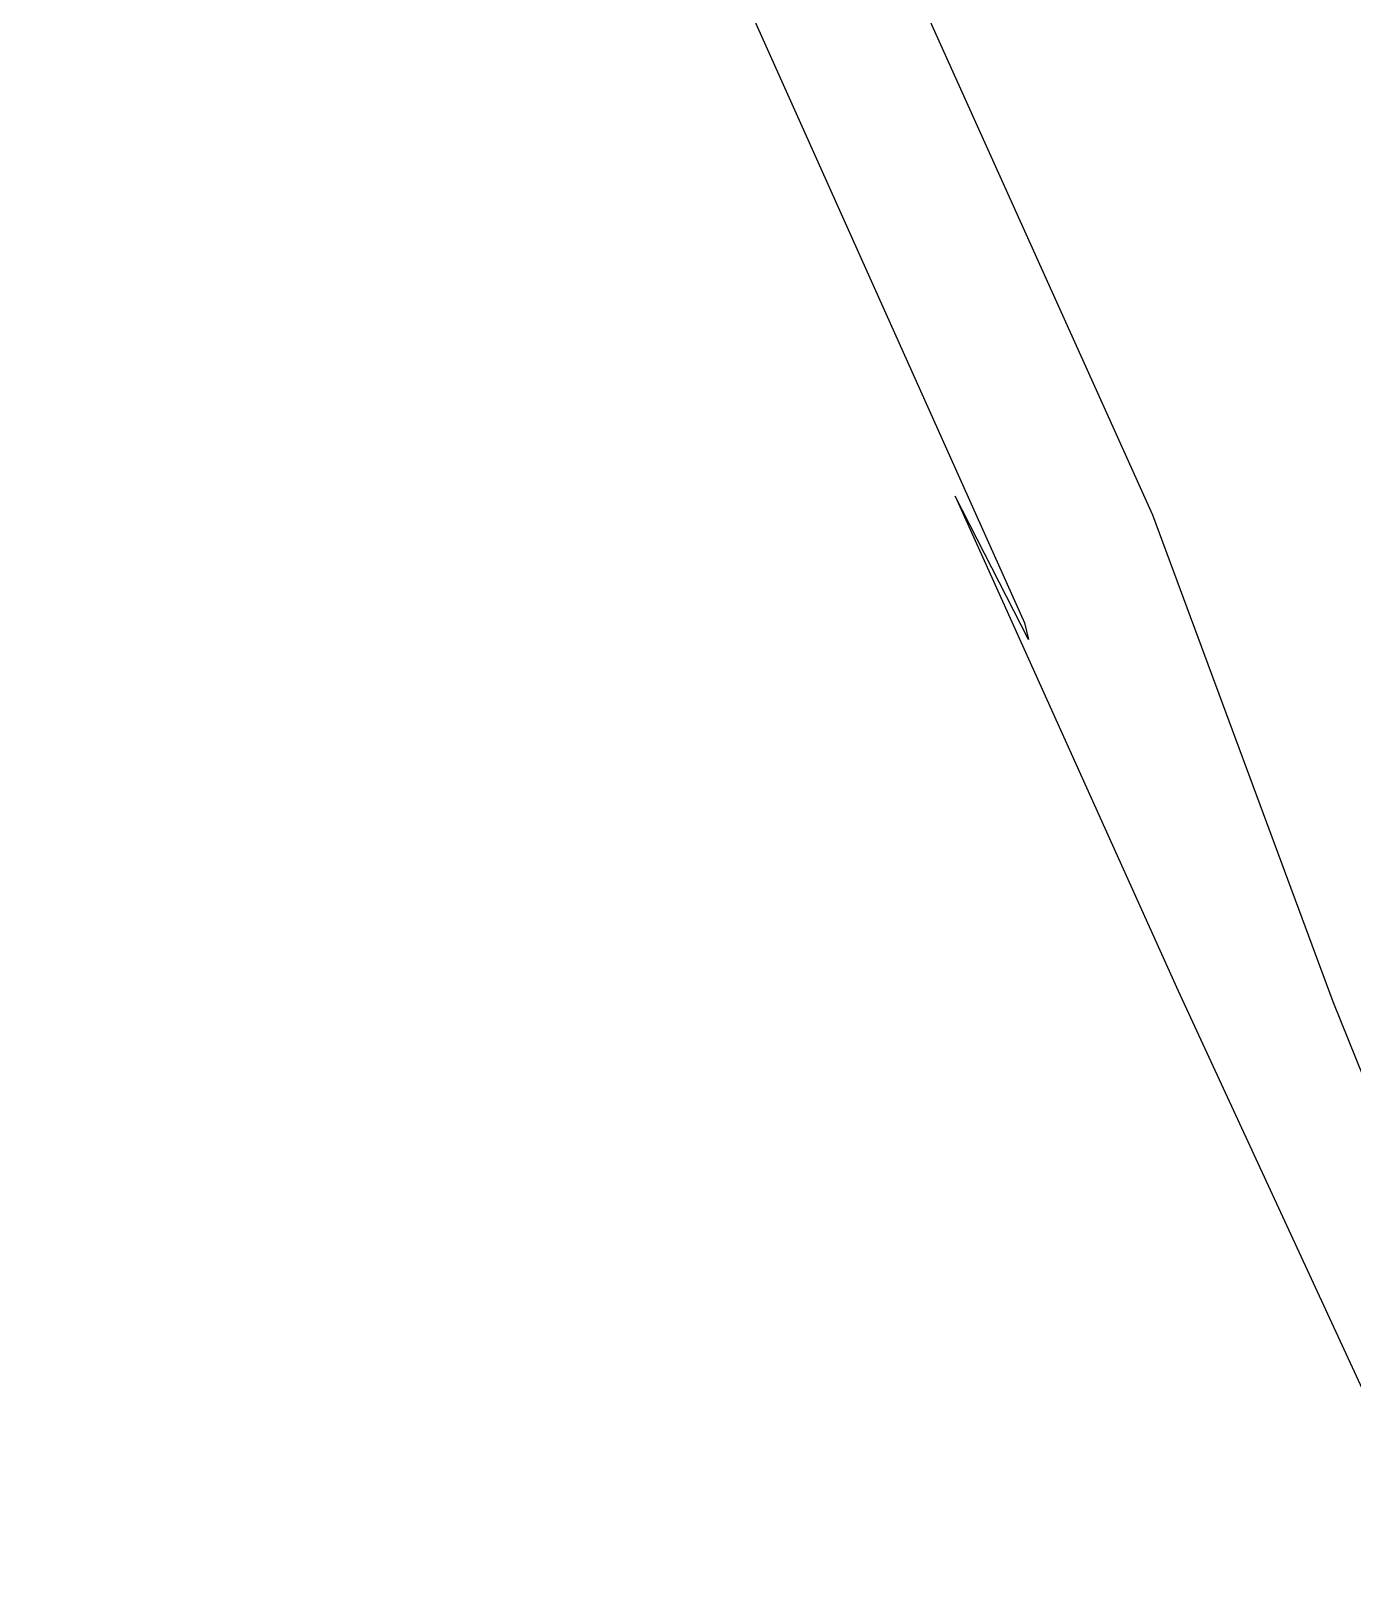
# Model space of a CAD drawing. Extents: x -57254 to 92099, y -1185 to 310651.
# Drawn here: x -55734 to -13106, y 18122 to 68223 of the extents above; entities that cross this region are included whole.
import ezdxf

# ---------------------------------------------------------------- set-up
doc = ezdxf.new("R2010")
doc.units = 0

msp = doc.modelspace()

# ---------------------------------------------------------------- linework, layer by layer
for p, q in [((-55733.6715, 120660.1141), (-23698.5743, 49130.3462)), ((-19561.9809, 52600.123), (-27218.3729, 69621.2534)), ((-23566.3206, 48588.2353), (-25937.8882, 53217.3913)), ((-25937.8882, 53217.3913), (-18742.1619, 37253.6266)), ((-13746.806, 36902.439), (-19561.9809, 52600.123)), ((-23698.5743, 49130.3462), (-23566.3206, 48588.2353)), ((-18742.1619, 37253.6266), (-9905.8723, 18121.5697)), ((-11079.2059, 30280.9304), (-13746.806, 36902.439))]:
    msp.add_line(p, q)

doc.saveas('drawing.dxf')
